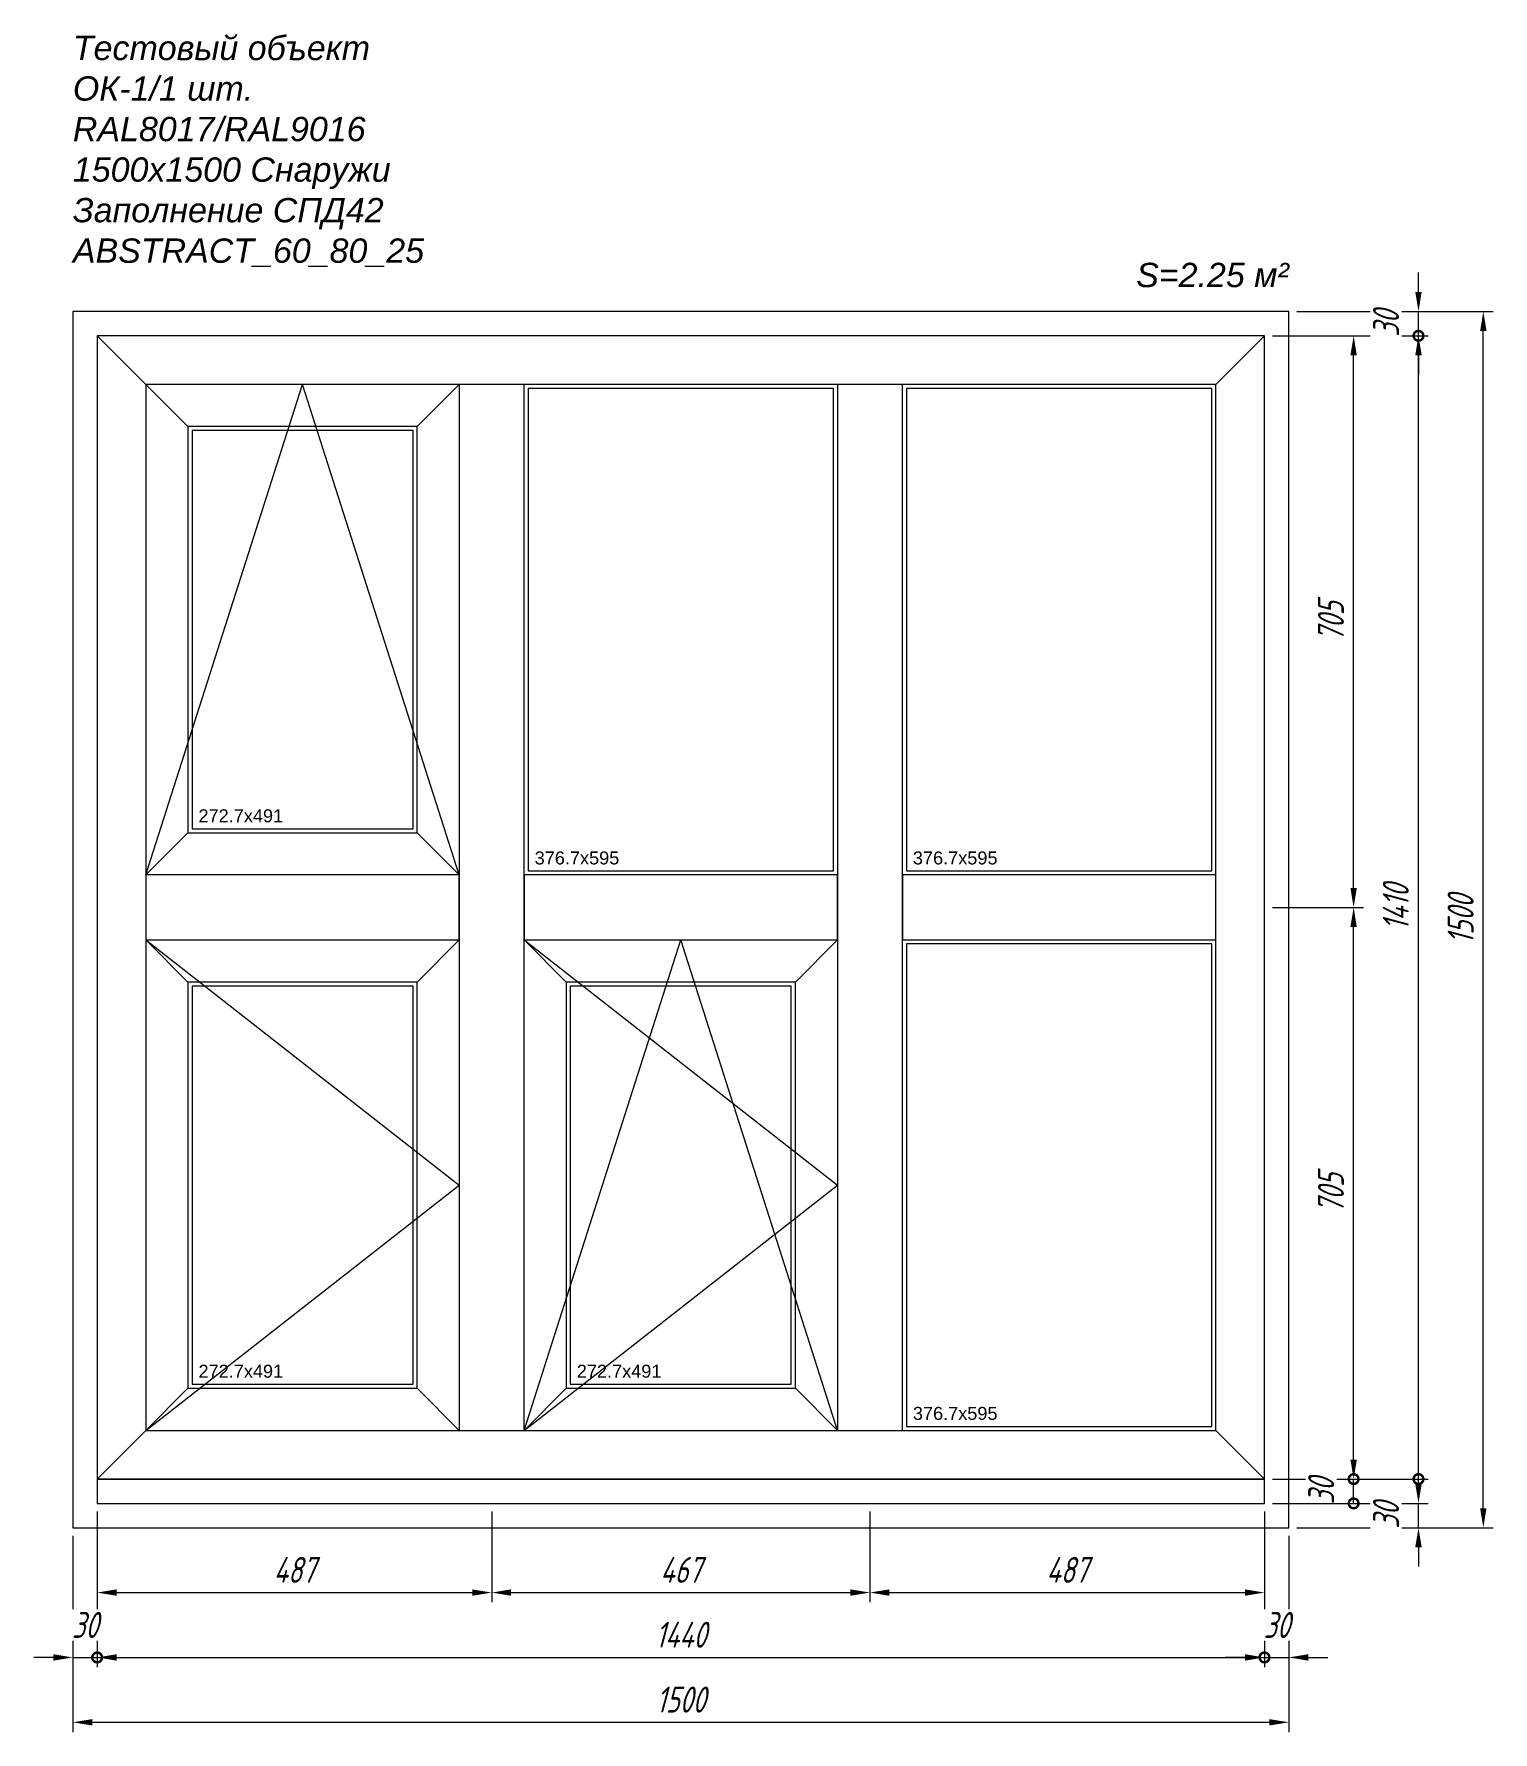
# Model space of a CAD drawing. Header units: millimetres. Extents: x -48 to 1752, y -252 to 1842.
import ezdxf
from ezdxf.enums import TextEntityAlignment as Align

# ---------------------------------------------------------------- set-up
doc = ezdxf.new("R2010")
doc.units = ezdxf.units.MM
doc.linetypes.add('DASHED', pattern=[0])
doc.linetypes.add('GOST2.303 4', pattern=[0])
doc.layers.add('Заполнение', color=6, linetype='Continuous', plot=False)
doc.layers.add('Невидимые', color=250, linetype='DASHED', lineweight=13, plot=False)
for name, color, linetype, lineweight in [('Окна', 195, 'Continuous', 0), ('Размеры', 14, 'Continuous', 13), ('Текст', 2, 'Continuous', 15), ('Штриховые', 170, 'GOST2.303 4', 9)]:
    doc.layers.add(name, color=color, linetype=linetype, lineweight=lineweight)
doc.styles.add('WindowStyle', font='Arial.ttf')
doc.styles.add('Основной стиль', font='romans.shx', dxfattribs={"width": 0.7, "oblique": 15})
doc.styles.add('Основной стиль (для надписей)', font='ariali.ttf')
doc.dimstyles.new('Основной стиль', dxfattribs={"dimscale": 4, "dimtxt": 8, "dimasz": 6, "dimexe": 3, "dimexo": 2.5, "dimgap": 3, "dimtad": 1, "dimdec": 0, "dimtxsty": 'Основной стиль', "dimcen": 2.5, "dimclrd": 256, "dimclre": 256, "dimclrt": 3, "dimazin": 3, "dimtfac": 1, "dimtdec": 0, "dimtmove": 0, "dimatfit": 3, "dimfxl": 1.25, "dimtfill": 1})
doc.dimstyles.new('Основной стиль с точками', dxfattribs={"dimscale": 4, "dimtxt": 8, "dimasz": 6, "dimexe": 3, "dimexo": 2.5, "dimgap": 3, "dimtad": 1, "dimdec": 0, "dimtxsty": 'Основной стиль', "dimblk1": 'DOTSMALL', "dimblk2": 'DOTSMALL', "dimsah": 1, "dimcen": 2.5, "dimclrd": 256, "dimclre": 256, "dimclrt": 3, "dimazin": 3, "dimtfac": 1, "dimtdec": 0, "dimtmove": 1, "dimatfit": 3, "dimfxl": 1.25, "dimtfill": 1})

# ---------------------------------------------------------------- blocks, each defined once
blk = doc.blocks.new('_DotSmall')
at = {"color": 0, "linetype": 'ByBlock', "const_width": 0.5}
blk.add_lwpolyline([(-0.0625, 0, 1), (0.0625, 0, 1)], format="xyb", close=True, dxfattribs=at)
blk = doc.blocks.new('Тестовый объект ОК-1 1500х1500 Снаружи')
at = {"layer": 'Невидимые'}
for points in [[(561.7, 810), (938.3, 810), (938.3, 1405), (561.7, 1405)], [(1028.3, 810), (1405, 810), (1405, 1405), (1028.3, 1405)], [(147, 862), (419.7, 862), (419.7, 1353), (147, 1353)], [(1028.3, 125), (1405, 125), (1405, 720), (1028.3, 720)], [(147, 177), (419.7, 177), (419.7, 668), (147, 668)], [(613.7, 177), (886.3, 177), (886.3, 668), (613.7, 668)]]:
    blk.add_lwpolyline(points, close=True, dxfattribs=at)
at = {"layer": 'Окна'}
for p, q in [((30, 1470), (90, 1410)), ((1470, 1470), (1410, 1410)), ((90, 1410), (142, 1358)), ((476.7, 1410), (424.7, 1358)), ((424.7, 1358), (142, 1358)), ((142, 1358), (142, 857)), ((424.7, 857), (424.7, 1358)), ((90, 805), (142, 857)), ((142, 857), (424.7, 857)), ((476.7, 805), (424.7, 857)), ((90, 725), (142, 673)), ((476.7, 725), (424.7, 673)), ((556.7, 725), (608.7, 673)), ((943.3, 725), (891.3, 673)), ((424.7, 673), (142, 673)), ((142, 673), (142, 172)), ((424.7, 172), (424.7, 673)), ((891.3, 673), (608.7, 673)), ((608.7, 673), (608.7, 172)), ((891.3, 172), (891.3, 673)), ((90, 120), (142, 172)), ((142, 172), (424.7, 172)), ((476.7, 120), (424.7, 172)), ((556.7, 120), (608.7, 172)), ((608.7, 172), (891.3, 172)), ((943.3, 120), (891.3, 172)), ((30, 60), (90, 120)), ((1470, 60), (1410, 120))]:
    blk.add_line(p, q, dxfattribs=at)
for points in [[(30, 60), (1470, 60), (1470, 1470), (30, 1470)], [(90, 120), (1410, 120), (1410, 1410), (90, 1410)], [(476.7, 120), (556.7, 120), (556.7, 1410), (476.7, 1410)], [(943.3, 120), (1023.3, 120), (1023.3, 1410), (943.3, 1410)], [(90, 725), (476.7, 725), (476.7, 805), (90, 805)], [(556.7, 725), (943.3, 725), (943.3, 805), (556.7, 805)], [(1023.3, 725), (1410, 725), (1410, 805), (1023.3, 805)], [(30, 30), (1470, 30), (1470, 60), (30, 60)]]:
    blk.add_lwpolyline(points, close=True, dxfattribs=at)
at = {"layer": 'Штриховые'}
for p, q in [((90, 805), (283.3, 1410)), ((476.7, 805), (283.3, 1410)), ((90, 725), (476.7, 422.5)), ((556.7, 725), (943.3, 422.5)), ((556.7, 120), (750, 725)), ((943.3, 120), (750, 725)), ((90, 120), (476.7, 422.5)), ((556.7, 120), (943.3, 422.5))]:
    blk.add_line(p, q, dxfattribs=at)
blk.add_lwpolyline([(0, 0), (1500, 0), (1500, 1500), (0, 1500)], close=True, dxfattribs=at)
at = {"layer": 'Заполнение', "style": 'WindowStyle'}
for s, p in [('272.7х491', (155, 870)), ('376.7х595', (569.7, 818)), ('376.7х595', (1036.3, 818)), ('272.7х491', (155, 185)), ('272.7х491', (621.7, 185)), ('376.7х595', (1036.3, 133))]:
    blk.add_text(s, height=16, dxfattribs=at).set_placement(p)
at = {"layer": 'Текст', "style": 'Основной стиль (для надписей)'}
blk.add_text('S=2.25 м²', height=30, dxfattribs=at).set_placement((1500, 1560), align=Align.TOP_RIGHT)
for tag, p in [('OBJECT', (0, 1810)), ('WINDOW', (0, 1760)), ('COLOR', (0, 1710)), ('SIZE', (0, 1660)), ('GLAZING', (0, 1610)), ('SYSTEM', (0, 1560))]:
    blk.add_attdef(tag, p, '', height=30, dxfattribs=at)
at = {"layer": 'Размеры'}
blk.add_linear_dim(base=(1580, 60), p1=(1470, 60), p2=(1470, 765), angle=90, dimstyle='Основной стиль', dxfattribs=at).render()
blk.add_linear_dim(base=(30, -80), p1=(30, 30), p2=(516.7, 30), dimstyle='Основной стиль', dxfattribs=at).render()
blk.add_linear_dim(base=(1580, 765), p1=(1470, 765), p2=(1470, 1470), angle=90, dimstyle='Основной стиль', dxfattribs=at).render()
blk.add_linear_dim(base=(516.7, -80), p1=(516.7, 30), p2=(983.3, 30), dimstyle='Основной стиль', dxfattribs=at).render()
blk.add_linear_dim(base=(1660, 60), p1=(1470, 60), p2=(1470, 1470), angle=90, dimstyle='Основной стиль с точками', dxfattribs=at).render()
blk.add_linear_dim(base=(983.3, -80), p1=(983.3, 30), p2=(1470, 30), dimstyle='Основной стиль', dxfattribs=at).render()
blk.add_linear_dim(base=(30, -160), p1=(30, 30), p2=(1470, 30), dimstyle='Основной стиль с точками', dxfattribs=at).render()
blk.add_linear_dim(base=(1580, 30), p1=(1470, 30), p2=(1470, 60), angle=90, dimstyle='Основной стиль с точками', dxfattribs=at).render()
blk.add_linear_dim(base=(0, -240), p1=(0, 0), p2=(1500, 0), dimstyle='Основной стиль', dxfattribs=at).render()
for base, p1, p2 in [((0, -160), (0, 0), (30, 0)), ((1470, -160), (1470, 0), (1500, 0))]:
    blk.add_linear_dim(base=base, p1=p1, p2=p2, dimstyle='Основной стиль', dxfattribs=at).render()
blk.add_linear_dim(base=(1740, 0), p1=(1500, 0), p2=(1500, 1500), angle=90, dimstyle='Основной стиль', dxfattribs=at).render()
for base, p1, p2 in [((1660, 1470), (1500, 1470), (1500, 1500)), ((1660, 0), (1500, 0), (1500, 30))]:
    blk.add_linear_dim(base=base, p1=p1, p2=p2, angle=90, dimstyle='Основной стиль', dxfattribs=at).render()

msp = doc.modelspace()

# ---------------------------------------------------------------- block references
at = {"layer": 'Окна'}
msp.add_blockref('Тестовый объект ОК-1 1500х1500 Снаружи', (0, 0), dxfattribs=at).add_auto_attribs({'OBJECT': 'Тестовый объект', 'WINDOW': 'ОК-1/1 шт.', 'COLOR': 'RAL8017/RAL9016', 'SIZE': '1500х1500 Снаружи', 'GLAZING': 'Заполнение СПД42', 'SYSTEM': 'ABSTRACT_60_80_25'})

doc.saveas('drawing.dxf')
